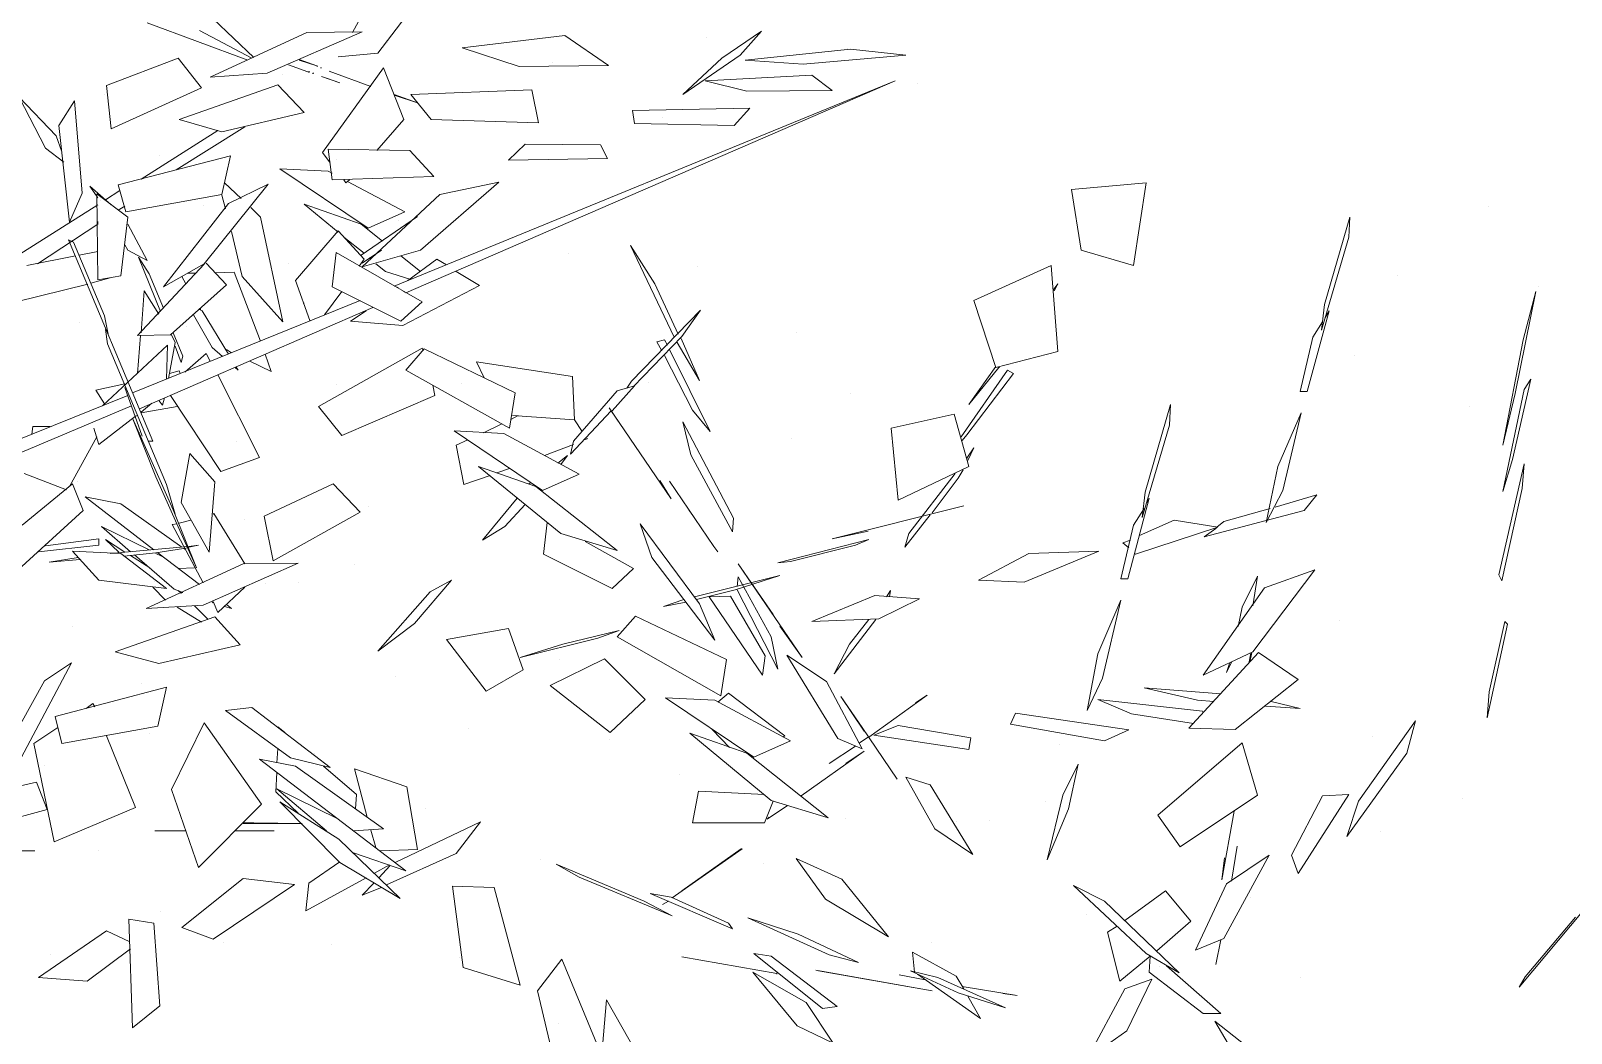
# Model space of a CAD drawing. Header units: metres. Extents: x 42 to 199, y -121 to 268.
# Drawn here: x 98.292 to 98.956, y -51.271 to -50.839 of the extents above; entities that cross this region are included whole.
import ezdxf

# ---------------------------------------------------------------- set-up
doc = ezdxf.new("R2010")
doc.units = ezdxf.units.M
doc.header["$LTSCALE"] = 0.3
doc.layers.get('0').update_dxf_attribs({"color": 8})
doc.layers.add('A-LANDSCAPE', color=8, linetype='Continuous', lineweight=5)
doc.layers.add('DA HOUSE ARCH LAYOUT', color=8, linetype='Continuous', lineweight=9)

# ---------------------------------------------------------------- blocks, each defined once
blk = doc.blocks.new('MUSTER_0')
at = {"color": 8, "linetype": 'Continuous', "transparency": 33554585}
for p, q in [((5.6528, -3.5668), (5.6528, -3.5668)), ((5.6923, -3.6123), (5.6923, -3.6123)), ((5.3043, -3.6313), (5.3043, -3.6313)), ((5.8043, -3.6313), (5.8043, -3.6313)), ((5.6328, -3.6383), (5.6328, -3.6383)), ((5.3973, -3.6493), (5.3973, -3.6493)), ((5.2638, -3.6818), (5.2638, -3.6818)), ((5.5648, -3.6858), (5.5648, -3.6858)), ((5.7638, -3.6818), (5.7638, -3.6818)), ((5.3288, -3.7253), (5.3288, -3.7253)), ((5.8288, -3.7253), (5.8288, -3.7253)), ((5.3903, -3.7353), (5.3903, -3.7353)), ((5.6598, -3.7358), (5.6598, -3.7358)), ((5.8113, -3.7838), (5.8113, -3.7838)), ((5.8793, -3.8188), (5.8793, -3.8188)), ((5.7478, -3.8353), (5.7478, -3.8353)), ((5.7078, -3.8393), (5.7078, -3.8393)), ((5.7723, -3.8678), (5.7723, -3.8678)), ((5.8643, -3.8778), (5.8643, -3.8778)), ((5.7803, -3.8888), (5.7803, -3.8888)), ((5.8033, -3.9608), (5.8033, -3.9608)), ((5.5493, -4.0133), (5.5493, -4.0133)), ((5.8508, -4.0043), (5.8508, -4.0043)), ((5.5268, -4.0523), (5.5268, -4.0523)), ((5.3118, -4.0783), (5.3118, -4.0783)), ((5.5693, -4.0808), (5.5693, -4.0808)), ((5.8118, -4.0783), (5.8118, -4.0783)), ((5.4998, -4.1013), (5.4998, -4.1013)), ((5.9998, -4.1013), (5.9998, -4.1013)), ((5.6923, -4.1123), (5.6923, -4.1123)), ((5.3043, -4.1313), (5.3043, -4.1313)), ((5.6328, -4.1383), (5.6328, -4.1383)), ((5.8043, -4.1313), (5.8043, -4.1313)), ((5.8973, -4.1493), (5.8973, -4.1493)), ((5.4788, -4.1798), (5.4788, -4.1798)), ((5.7638, -4.1818), (5.7638, -4.1818)), ((5.9788, -4.1798), (5.9788, -4.1798)), ((5.5648, -4.1858), (5.5648, -4.1858)), ((5.3288, -4.2253), (5.3288, -4.2253)), ((5.3903, -4.2353), (5.3903, -4.2353)), ((5.6598, -4.2358), (5.6598, -4.2358)), ((5.8288, -4.2253), (5.8288, -4.2253)), ((5.8903, -4.2353), (5.8903, -4.2353)), ((5.5813, -4.2438), (5.5813, -4.2438)), ((5.4993, -4.2658), (5.4993, -4.2658)), ((5.9993, -4.2658), (5.9993, -4.2658)), ((5.8113, -4.2838), (5.8113, -4.2838)), ((5.6068, -4.3063), (5.6068, -4.3063)), ((5.3793, -4.3188), (5.3793, -4.3188)), ((5.8793, -4.3188), (5.8793, -4.3188)), ((5.5218, -4.3358), (5.5218, -4.3358)), ((5.7078, -4.3393), (5.7078, -4.3393)), ((5.7478, -4.3353), (5.7478, -4.3353)), ((6.0218, -4.3358), (6.0218, -4.3358)), ((5.7723, -4.3678), (5.7723, -4.3678)), ((5.5158, -4.3833), (5.5158, -4.3833)), ((5.8643, -4.3778), (5.8643, -4.3778)), ((6.0158, -4.3833), (6.0158, -4.3833)), ((5.6353, -4.3868), (5.6353, -4.3868)), ((5.7803, -4.3888), (5.7803, -4.3888)), ((5.7433, -4.4168), (5.7433, -4.4168)), ((5.4033, -4.4303), (5.4033, -4.4303)), ((5.9033, -4.4303), (5.9033, -4.4303)), ((5.4903, -4.4373), (5.4903, -4.4373)), ((5.5683, -4.4448), (5.5683, -4.4448)), ((5.6948, -4.4388), (5.6948, -4.4388)), ((5.9903, -4.4373), (5.9903, -4.4373)), ((6.0683, -4.4448), (6.0683, -4.4448)), ((5.8728, -4.4468), (5.8728, -4.4468)), ((5.8033, -4.4608), (5.8033, -4.4608)), ((5.4473, -4.4908), (5.4473, -4.4908)), ((5.6318, -4.4968), (5.6318, -4.4968)), ((5.9473, -4.4908), (5.9473, -4.4908)), ((5.7103, -4.5038), (5.7103, -4.5038)), ((5.8508, -4.5043), (5.8508, -4.5043)), ((5.5493, -4.5133), (5.5493, -4.5133)), ((5.7563, -4.5328), (5.7563, -4.5328)), ((5.5268, -4.5523), (5.5268, -4.5523)), ((5.6528, -4.5668), (5.6528, -4.5668)), ((5.5693, -4.5808), (5.5693, -4.5808)), ((5.4998, -4.6013), (5.4998, -4.6013))]:
    blk.add_line(p, q, dxfattribs=at)
blk = doc.blocks.new('02PTRX29')
at = {"color": 8, "linetype": 'Continuous', "transparency": 33554572}
for p, q in [((-0.23359, 0.1618), (-0.22714, 0.14978)), ((-0.23208, 0.14574), (-0.241, 0.15737)), ((-0.19982, 0.15244), (-0.20779, 0.14485)), ((-0.18691, 0.15168), (-0.20665, 0.14434)), ((-0.29944, 0.14472), (-0.30722, 0.15004)), ((-0.30722, 0.15004), (-0.30305, 0.14536)), ((-0.2687, 0.14915), (-0.27724, 0.14333)), ((-0.24859, 0.14675), (-0.2687, 0.14915)), ((-0.22904, 0.14991), (-0.21044, 0.14181)), ((-0.21822, 0.14978), (-0.22904, 0.14991)), ((-0.19925, 0.14105), (-0.21822, 0.14978)), ((-0.20741, 0.14472), (-0.19716, 0.15016)), ((-0.32468, 0.14649), (-0.3355, 0.14536)), ((-0.3355, 0.14536), (-0.31538, 0.14359)), ((-0.304, 0.14434), (-0.32468, 0.14649)), ((-0.30305, 0.14536), (-0.29185, 0.13764)), ((-0.25978, 0.14308), (-0.24859, 0.14675)), ((-0.2243, 0.14498), (-0.23208, 0.14574)), ((-0.304, 0.14434), (-0.31538, 0.14359)), ((-0.29185, 0.13764), (-0.29944, 0.14472)), ((-0.27724, 0.14333), (-0.25978, 0.14308)), ((-0.23322, 0.14283), (-0.2372, 0.13271)), ((-0.22126, 0.12625), (-0.23322, 0.14283)), ((-0.22259, 0.14219), (-0.23075, 0.13916)), ((-0.22107, 0.14283), (-0.22107, 0.14283)), ((-0.22107, 0.14283), (-0.22088, 0.14283)), ((-0.22031, 0.14308), (-0.22012, 0.14321)), ((-0.22031, 0.14308), (-0.22031, 0.14308)), ((-0.22012, 0.14321), (-0.21671, 0.14447)), ((-0.22012, 0.14321), (-0.21671, 0.14434)), ((-0.21936, 0.14181), (-0.21955, 0.14181)), ((-0.21936, 0.14181), (-0.21936, 0.14169)), ((-0.21936, 0.14169), (-0.21936, 0.14181)), ((-0.2186, 0.14207), (-0.21879, 0.14207)), ((-0.21879, 0.14207), (-0.2186, 0.14207)), ((-0.21841, 0.14207), (-0.2186, 0.14207)), ((-0.2186, 0.14207), (-0.2186, 0.14194)), ((-0.21462, 0.14346), (-0.21841, 0.14207)), ((-0.19925, 0.14105), (-0.21044, 0.14181)), ((-0.19754, 0.1389), (-0.19299, 0.14472)), ((-0.19299, 0.14472), (-0.17894, 0.13941)), ((-0.2353, 0.10007), (-0.33341, 0.1403)), ((-0.33341, 0.1403), (-0.23758, 0.0988)), ((-0.32107, 0.1384), (-0.31709, 0.14143)), ((-0.31709, 0.14143), (-0.29622, 0.1403)), ((-0.30438, 0.13827), (-0.29622, 0.1403)), ((-0.22468, 0.13992), (-0.22107, 0.14118)), ((-0.22202, 0.1408), (-0.22468, 0.13992)), ((-0.21253, 0.13954), (-0.21765, 0.1341)), ((-0.21253, 0.13954), (-0.19318, 0.13271)), ((-0.17989, 0.13093), (-0.19754, 0.1389)), ((-0.17894, 0.13941), (-0.17989, 0.13093)), ((-0.30438, 0.13827), (-0.32107, 0.1384)), ((-0.26225, 0.13852), (-0.26358, 0.13207)), ((-0.23853, 0.13764), (-0.26225, 0.13852)), ((-0.24251, 0.13271), (-0.23853, 0.13764)), ((-0.2353, 0.13764), (-0.23986, 0.13599)), ((-0.23986, 0.13599), (-0.2353, 0.13751)), ((-0.17268, 0.13637), (-0.1742, 0.11828)), ((-0.17268, 0.13637), (-0.16965, 0.13157)), ((-0.16908, 0.12954), (-0.16187, 0.13713)), ((-0.16187, 0.13713), (-0.16699, 0.12714)), ((-0.28198, 0.13448), (-0.30494, 0.13498)), ((-0.30191, 0.13157), (-0.30494, 0.13498)), ((-0.28198, 0.13448), (-0.28236, 0.13195)), ((-0.21765, 0.1341), (-0.20153, 0.1303)), ((-0.28236, 0.13195), (-0.30191, 0.13157)), ((-0.26358, 0.13207), (-0.24251, 0.13271)), ((-0.2372, 0.13271), (-0.23189, 0.12663)), ((-0.19261, 0.12284), (-0.20608, 0.13131)), ((-0.19318, 0.13271), (-0.20153, 0.1303)), ((-0.20058, 0.13055), (-0.20077, 0.13055)), ((-0.20077, 0.13055), (-0.18578, 0.12107)), ((-0.17173, 0.11259), (-0.16965, 0.13157)), ((-0.27572, 0.12777), (-0.27705, 0.12512)), ((-0.26092, 0.1279), (-0.27572, 0.12777)), ((-0.25769, 0.12474), (-0.26092, 0.1279)), ((-0.2224, 0.12689), (-0.23834, 0.12663)), ((-0.22316, 0.12094), (-0.2224, 0.12689)), ((-0.16699, 0.12714), (-0.17059, 0.12436)), ((-0.17021, 0.12638), (-0.16908, 0.12954)), ((-0.27705, 0.12512), (-0.25769, 0.12474)), ((-0.24308, 0.12157), (-0.23834, 0.12663)), ((-0.22278, 0.12423), (-0.22126, 0.12625)), ((-0.20323, 0.12562), (-0.18122, 0.11993)), ((-0.20153, 0.11803), (-0.20323, 0.12562)), ((-0.24308, 0.12157), (-0.22316, 0.12094)), ((-0.21291, 0.12309), (-0.23018, 0.11145)), ((-0.22581, 0.12031), (-0.22657, 0.12094)), ((-0.22581, 0.12031), (-0.22543, 0.12094)), ((-0.22316, 0.12221), (-0.2224, 0.12258)), ((-0.2224, 0.12258), (-0.21291, 0.12309)), ((-0.18578, 0.12107), (-0.18615, 0.12119)), ((-0.38256, 0.12031), (-0.36794, 0.11904)), ((-0.38009, 0.10411), (-0.38256, 0.12031)), ((-0.36984, 0.10715), (-0.36794, 0.11904)), ((-0.2558, 0.12043), (-0.24422, 0.11803)), ((-0.2558, 0.12043), (-0.24043, 0.10715)), ((-0.22904, 0.10386), (-0.24422, 0.11803)), ((-0.23739, 0.11462), (-0.22619, 0.12056)), ((-0.20285, 0.11626), (-0.21063, 0.12005)), ((-0.21063, 0.12005), (-0.19811, 0.10449)), ((-0.20209, 0.12031), (-0.20532, 0.11727)), ((-0.20228, 0.11525), (-0.20153, 0.1179)), ((-0.18274, 0.11462), (-0.20153, 0.11803)), ((-0.18312, 0.1136), (-0.17705, 0.11816)), ((-0.18122, 0.11993), (-0.18274, 0.11462)), ((-0.17875, 0.11702), (-0.1816, 0.11879)), ((-0.17572, 0.11968), (-0.17989, 0.11601)), ((-0.17724, 0.1174), (-0.17572, 0.11968)), ((-0.17705, 0.11816), (-0.17724, 0.10133)), ((-0.1742, 0.11828), (-0.17173, 0.11259)), ((-0.21765, 0.11613), (-0.22885, 0.11221)), ((-0.2243, 0.11069), (-0.21765, 0.11613)), ((-0.20722, 0.1155), (-0.20912, 0.1136)), ((-0.19014, 0.09994), (-0.20285, 0.11626)), ((-0.18122, 0.11499), (-0.18255, 0.11575)), ((-0.1279, 0.08489), (-0.17724, 0.11601)), ((-0.42222, 0.10968), (-0.42241, 0.1136)), ((-0.42241, 0.1136), (-0.41747, 0.09652)), ((-0.23986, 0.11373), (-0.22885, 0.10614)), ((-0.23018, 0.11145), (-0.23739, 0.11462)), ((-0.22885, 0.11221), (-0.23303, 0.10892)), ((-0.20912, 0.1136), (-0.21348, 0.09311)), ((-0.18312, 0.11221), (-0.18691, 0.10513)), ((-0.18179, 0.10209), (-0.18312, 0.1136)), ((-0.17724, 0.11221), (-0.17724, 0.11272)), ((-0.16547, 0.10449), (-0.17724, 0.11221)), ((-0.4169, 0.09146), (-0.42222, 0.10968)), ((-0.22942, 0.10538), (-0.2243, 0.11095)), ((-0.22942, 0.10652), (-0.22543, 0.10968)), ((-0.2243, 0.11095), (-0.21595, 0.10121)), ((-0.20551, 0.10196), (-0.20342, 0.11082)), ((-0.17154, 0.10918), (-0.18805, 0.06971)), ((-0.17856, 0.09425), (-0.17249, 0.10867)), ((-0.17249, 0.10867), (-0.17154, 0.10918)), ((-0.36984, 0.10715), (-0.38009, 0.10411)), ((-0.2816, 0.10804), (-0.29014, 0.09007)), ((-0.28635, 0.10057), (-0.2816, 0.10804)), ((-0.24081, 0.09703), (-0.22392, 0.10665)), ((-0.24043, 0.10715), (-0.22904, 0.10386)), ((-0.23663, 0.10601), (-0.24043, 0.10298)), ((-0.23284, 0.10715), (-0.22904, 0.10462)), ((-0.23075, 0.10538), (-0.23037, 0.10563)), ((-0.22392, 0.10665), (-0.22316, 0.09994)), ((-0.18957, 0.09513), (-0.18521, 0.10576)), ((-0.18521, 0.10576), (-0.18729, 0.10247)), ((-0.18312, 0.10715), (-0.18691, 0.10513)), ((-0.18255, 0.10816), (-0.18312, 0.10715)), ((-0.17724, 0.1069), (-0.17363, 0.10614)), ((-0.16338, 0.10411), (-0.17287, 0.10601)), ((-0.36529, 0.08729), (-0.36396, 0.10411)), ((-0.34878, 0.09728), (-0.36396, 0.10411)), ((-0.24745, 0.10298), (-0.252, 0.10019)), ((-0.24365, 0.10538), (-0.24555, 0.10424)), ((-0.24365, 0.10538), (-0.23796, 0.10121)), ((-0.23834, 0.10146), (-0.23359, 0.10298)), ((-0.23359, 0.10298), (-0.2317, 0.10449)), ((-0.22847, 0.10399), (-0.22942, 0.10538)), ((-0.20399, 0.10285), (-0.20912, 0.08931)), ((-0.20399, 0.10285), (-0.2002, 0.10272)), ((-0.20247, 0.10032), (-0.19849, 0.10462)), ((-0.19811, 0.10449), (-0.19014, 0.09994)), ((-0.19811, 0.10449), (-0.19811, 0.10437)), ((-0.19811, 0.10437), (-0.18502, 0.09045)), ((-0.1964, 0.1026), (-0.19488, 0.1026)), ((-0.36453, 0.09918), (-0.36529, 0.10057)), ((-0.36529, 0.10057), (-0.36434, 0.09931)), ((-0.2909, 0.09071), (-0.28635, 0.10057)), ((-0.23701, 0.09235), (-0.252, 0.10019)), ((-0.22316, 0.09994), (-0.23663, 0.09324)), ((-0.23568, 0.09994), (-0.23606, 0.09981)), ((-0.21595, 0.10121), (-0.21879, 0.09336)), ((-0.21348, 0.09311), (-0.20551, 0.10196)), ((-0.19147, 0.09058), (-0.20247, 0.10032)), ((-0.1945, 0.10057), (-0.19374, 0.10196)), ((-0.18729, 0.10247), (-0.19014, 0.09577)), ((-0.18179, 0.10209), (-0.17724, 0.10133)), ((-0.1797, 0.10171), (-0.17591, 0.1007)), ((-0.1797, 0.10171), (-0.1797, 0.10171)), ((-0.17534, 0.10045), (-0.1613, 0.09703)), ((-0.45485, 0.07907), (-0.45884, 0.09905)), ((-0.45884, 0.09905), (-0.45637, 0.08957)), ((-0.35314, 0.08413), (-0.34878, 0.09728)), ((-0.23663, 0.09324), (-0.24081, 0.09703)), ((-0.2372, 0.09905), (-0.23739, 0.09893)), ((-0.22866, 0.09728), (-0.18407, 0.07919)), ((-0.22164, 0.0945), (-0.22506, 0.09905)), ((-0.21765, 0.09678), (-0.21746, 0.09678)), ((-0.18919, 0.09463), (-0.18634, 0.09918)), ((-0.18634, 0.09918), (-0.18578, 0.09096)), ((-0.41406, 0.07945), (-0.41842, 0.09526)), ((-0.41842, 0.09526), (-0.41766, 0.09399)), ((-0.41747, 0.09652), (-0.4169, 0.09146)), ((-0.29166, 0.0902), (-0.29527, 0.09539)), ((-0.29527, 0.09539), (-0.28179, 0.08147)), ((-0.1854, 0.07603), (-0.23113, 0.09589)), ((-0.2298, 0.09526), (-0.22676, 0.09324)), ((-0.20285, 0.08678), (-0.19773, 0.09526)), ((-0.19602, 0.0945), (-0.19963, 0.08805)), ((-0.19773, 0.09526), (-0.19716, 0.09551)), ((-0.19735, 0.09539), (-0.19735, 0.09564)), ((-0.17932, 0.09071), (-0.17856, 0.09425)), ((-0.41709, 0.09311), (-0.41519, 0.09007)), ((-0.22676, 0.09324), (-0.23701, 0.09235)), ((-0.19204, 0.09096), (-0.19393, 0.0864)), ((-0.19242, 0.08906), (-0.19166, 0.09058)), ((-0.18502, 0.09045), (-0.19147, 0.09058)), ((-0.17913, 0.08881), (-0.17875, 0.09159)), ((-0.45637, 0.08957), (-0.45239, 0.06895)), ((-0.41519, 0.09007), (-0.41273, 0.07945)), ((-0.29716, 0.0716), (-0.28919, 0.08767)), ((-0.29508, 0.0816), (-0.29147, 0.08982)), ((-0.29071, 0.08906), (-0.29508, 0.0816)), ((-0.28217, 0.08046), (-0.29166, 0.0902)), ((-0.28881, 0.08855), (-0.28825, 0.08957)), ((-0.28673, 0.08919), (-0.28825, 0.08957)), ((-0.28768, 0.08742), (-0.28673, 0.08919)), ((-0.25902, 0.07919), (-0.24118, 0.0878)), ((-0.24118, 0.0878), (-0.23758, 0.08362)), ((-0.241, 0.08742), (-0.24081, 0.08792)), ((-0.24081, 0.08792), (-0.2205, 0.07654)), ((-0.20247, 0.08767), (-0.20342, 0.08704)), ((-0.19963, 0.08805), (-0.20171, 0.08628)), ((-0.19356, 0.08514), (-0.19242, 0.0883)), ((-0.19109, 0.08198), (-0.19242, 0.08906)), ((-0.17818, 0.07666), (-0.1909, 0.08855)), ((-0.1909, 0.08855), (-0.19071, 0.08185)), ((-0.19071, 0.06123), (-0.17913, 0.08881)), ((-0.18559, 0.09045), (-0.18502, 0.08299)), ((-0.35314, 0.08413), (-0.36529, 0.08729)), ((-0.28825, 0.08653), (-0.29375, 0.07578)), ((-0.25143, 0.08527), (-0.27022, 0.08236)), ((-0.25295, 0.0821), (-0.25143, 0.08527)), ((-0.21006, 0.08678), (-0.2112, 0.08337)), ((-0.20703, 0.08539), (-0.2112, 0.08337)), ((-0.19849, 0.08691), (-0.19925, 0.08539)), ((-0.19431, 0.08324), (-0.19849, 0.08691)), ((-0.19356, 0.08514), (-0.19393, 0.0864)), ((-0.45789, 0.08185), (-0.45429, 0.06616)), ((-0.45789, 0.08185), (-0.45656, 0.07983)), ((-0.35542, 0.08362), (-0.35656, 0.08299)), ((-0.34745, 0.07097), (-0.35656, 0.08299)), ((-0.34631, 0.07059), (-0.35542, 0.08362)), ((-0.35371, 0.08413), (-0.3539, 0.08425)), ((-0.35371, 0.08413), (-0.34783, 0.07692)), ((-0.34783, 0.07692), (-0.35314, 0.08438)), ((-0.28084, 0.08008), (-0.28179, 0.08147)), ((-0.2706, 0.07388), (-0.27022, 0.08236)), ((-0.25788, 0.07224), (-0.23758, 0.08362)), ((-0.20077, 0.08274), (-0.20893, 0.06654)), ((-0.20437, 0.08425), (-0.20475, 0.08362)), ((-0.20418, 0.08413), (-0.20475, 0.08362)), ((-0.19318, 0.08349), (-0.19337, 0.08299)), ((-0.19128, 0.08299), (-0.19318, 0.08349)), ((-0.45239, 0.05984), (-0.45656, 0.07983)), ((-0.45239, 0.06895), (-0.45485, 0.07907)), ((-0.41273, 0.07945), (-0.41406, 0.07945)), ((-0.27895, 0.07957), (-0.28236, 0.08058)), ((-0.28236, 0.08058), (-0.278, 0.07565)), ((-0.27041, 0.06971), (-0.27895, 0.07957)), ((-0.25788, 0.07224), (-0.25902, 0.07919)), ((-0.24327, 0.07869), (-0.24289, 0.08071)), ((-0.22506, 0.07084), (-0.24327, 0.07869)), ((-0.20134, 0.06376), (-0.19147, 0.07869)), ((-0.18596, 0.07072), (-0.18255, 0.08021)), ((-0.00759, 0.00772), (-0.18312, 0.07869)), ((-0.17686, 0.0797), (-0.18255, 0.08096)), ((-0.17686, 0.0797), (-0.17856, 0.07704)), ((-0.38711, 0.07287), (-0.3873, 0.07692)), ((-0.3873, 0.07692), (-0.38237, 0.05971)), ((-0.29716, 0.0716), (-0.29375, 0.07578)), ((-0.28957, 0.05845), (-0.27743, 0.07628)), ((-0.27743, 0.07628), (-0.27914, 0.07363)), ((-0.278, 0.07565), (-0.27781, 0.07565)), ((-0.27781, 0.07565), (-0.26984, 0.06718)), ((-0.2205, 0.07654), (-0.22506, 0.07084)), ((-0.1928, 0.07654), (-0.18578, 0.07527)), ((-0.19033, 0.07818), (-0.18995, 0.07679)), ((-0.18995, 0.07679), (-0.18919, 0.07768)), ((-0.18786, 0.07717), (-0.18578, 0.0754)), ((-0.13947, 0.05794), (-0.18388, 0.07666)), ((-0.40931, 0.06009), (-0.41292, 0.07527)), ((-0.41292, 0.07527), (-0.40836, 0.06477)), ((-0.3818, 0.05478), (-0.38711, 0.07287)), ((-0.34498, 0.07502), (-0.34783, 0.06477)), ((-0.33265, 0.07224), (-0.34498, 0.07502)), ((-0.29185, 0.0735), (-0.30172, 0.05465)), ((-0.29337, 0.06705), (-0.29185, 0.0735)), ((-0.2706, 0.07388), (-0.27212, 0.0716)), ((-0.25845, 0.07477), (-0.2706, 0.07388)), ((-0.25826, 0.07401), (-0.25959, 0.07477)), ((-0.25276, 0.07135), (-0.25637, 0.07312)), ((-0.18407, 0.07426), (-0.19204, 0.0563)), ((-0.18407, 0.07426), (-0.18862, 0.06275)), ((-0.18502, 0.07489), (-0.18502, 0.07477)), ((-0.18502, 0.07477), (-0.18464, 0.07464)), ((-0.18464, 0.07464), (-0.17743, 0.06907)), ((-0.16452, 0.07261), (-0.16794, 0.07261)), ((-0.16433, 0.0711), (-0.16452, 0.07261)), ((-0.34745, 0.07097), (-0.3465, 0.06983)), ((-0.33265, 0.07224), (-0.33398, 0.05819)), ((-0.27306, 0.07021), (-0.27306, 0.07034)), ((-0.27306, 0.07021), (-0.2725, 0.06996)), ((-0.25675, 0.07122), (-0.27155, 0.06325)), ((-0.26984, 0.06718), (-0.27041, 0.06971)), ((-0.26434, 0.06009), (-0.24707, 0.07173)), ((-0.25675, 0.07122), (-0.24707, 0.07173)), ((-0.24745, 0.06895), (-0.24972, 0.06996)), ((-0.18805, 0.06971), (-0.1871, 0.06971)), ((-0.17743, 0.06907), (-0.17648, 0.07224)), ((-0.17705, 0.07059), (-0.17173, 0.06085)), ((-0.34878, 0.06844), (-0.34745, 0.06642)), ((-0.34764, 0.06591), (-0.34878, 0.06844)), ((-0.30153, 0.05199), (-0.29337, 0.06705)), ((-0.26472, 0.06692), (-0.27041, 0.06907)), ((-0.26737, 0.0654), (-0.26927, 0.06692)), ((-0.26927, 0.06692), (-0.26794, 0.06515)), ((-0.24897, 0.06123), (-0.24745, 0.06895)), ((-0.20134, 0.06376), (-0.20893, 0.06654)), ((-0.2002, 0.06174), (-0.19526, 0.0673)), ((-0.19356, 0.05769), (-0.19526, 0.0673)), ((-0.45163, 0.04352), (-0.45656, 0.06528)), ((-0.45656, 0.06528), (-0.45618, 0.06047)), ((-0.45429, 0.06616), (-0.45239, 0.05984)), ((-0.40836, 0.06477), (-0.40609, 0.05377)), ((-0.33398, 0.05819), (-0.34783, 0.06477)), ((-0.34669, 0.06414), (-0.34574, 0.06249)), ((-0.34517, 0.06338), (-0.33606, 0.05161)), ((-0.26794, 0.05161), (-0.25181, 0.06477)), ((-0.25181, 0.06477), (-0.26301, 0.06085)), ((-0.25542, 0.06351), (-0.25788, 0.06439)), ((-0.17116, 0.06022), (-0.16281, 0.06338)), ((-0.45618, 0.06047), (-0.4522, 0.04238)), ((-0.34574, 0.06249), (-0.34062, 0.05566)), ((-0.29792, 0.04908), (-0.28919, 0.06186)), ((-0.2873, 0.06199), (-0.28957, 0.05845)), ((-0.26301, 0.06085), (-0.27895, 0.04833)), ((-0.27155, 0.06325), (-0.26434, 0.06009)), ((-0.26358, 0.06034), (-0.26377, 0.06047)), ((-0.26168, 0.06136), (-0.26206, 0.06161)), ((-0.25409, 0.063), (-0.24897, 0.06123)), ((-0.22335, 0.06136), (-0.22866, 0.05579)), ((-0.22335, 0.06136), (-0.20987, 0.05503)), ((-0.2002, 0.06174), (-0.19906, 0.04795)), ((-0.18862, 0.06275), (-0.19659, 0.04491)), ((-0.19242, 0.05541), (-0.19071, 0.06123)), ((-0.17439, 0.05617), (-0.1723, 0.06136)), ((-0.1723, 0.06136), (-0.16243, 0.05326)), ((-0.41349, 0.05617), (-0.41595, 0.05921)), ((-0.40779, 0.0568), (-0.41595, 0.05921)), ((-0.40609, 0.05377), (-0.40931, 0.06009)), ((-0.37895, 0.04276), (-0.38313, 0.05857)), ((-0.38313, 0.05857), (-0.38275, 0.05769)), ((-0.38237, 0.05971), (-0.3818, 0.05478)), ((-0.2594, 0.05857), (-0.25257, 0.05035)), ((-0.19906, 0.04795), (-0.19356, 0.05769)), ((-0.19374, 0.04896), (-0.18179, 0.05743)), ((-0.17477, 0.05883), (-0.18824, 0.04845)), ((-0.18179, 0.05743), (-0.17477, 0.05883)), ((-0.41349, 0.05617), (-0.39394, 0.05098)), ((-0.39774, 0.05402), (-0.40685, 0.05655)), ((-0.38218, 0.05655), (-0.38009, 0.05326)), ((-0.34688, 0.05705), (-0.32107, 0.0506)), ((-0.33531, 0.04896), (-0.34024, 0.05528)), ((-0.30172, 0.05465), (-0.30153, 0.05199)), ((-0.29299, 0.0563), (-0.29356, 0.05541)), ((-0.25694, 0.05301), (-0.26092, 0.05731)), ((-0.21158, 0.0463), (-0.22866, 0.05579)), ((-0.20987, 0.05503), (-0.21158, 0.0463)), ((-0.20001, 0.05554), (-0.20608, 0.04567)), ((-0.19982, 0.05541), (-0.20001, 0.05554)), ((-0.19204, 0.0563), (-0.19659, 0.04491)), ((-0.16168, 0.04453), (-0.17439, 0.05617)), ((-0.39641, 0.05288), (-0.39774, 0.05402)), ((-0.38806, 0.05427), (-0.3966, 0.05288)), ((-0.38047, 0.04757), (-0.3966, 0.05288)), ((-0.39622, 0.05263), (-0.39641, 0.05288)), ((-0.39394, 0.05098), (-0.39622, 0.05263)), ((-0.38806, 0.05427), (-0.38123, 0.05124)), ((-0.38009, 0.05326), (-0.37762, 0.04276)), ((-0.33606, 0.05161), (-0.33531, 0.04896)), ((-0.32107, 0.0506), (-0.3281, 0.05212)), ((-0.2835, 0.05351), (-0.29508, 0.03783)), ((-0.28578, 0.04693), (-0.2835, 0.05351)), ((-0.26794, 0.05161), (-0.27895, 0.04833)), ((-0.26453, 0.04757), (-0.26528, 0.05377)), ((-0.25257, 0.05035), (-0.25694, 0.05301)), ((-0.19185, 0.05339), (-0.19792, 0.042)), ((-0.19318, 0.05364), (-0.19545, 0.05427)), ((-0.1928, 0.05351), (-0.19185, 0.05339)), ((-0.18729, 0.04845), (-0.17799, 0.05301)), ((-0.18369, 0.04807), (-0.17799, 0.05301)), ((-0.37952, 0.05035), (-0.378, 0.04984)), ((-0.37914, 0.04883), (-0.378, 0.04984)), ((-0.32828, 0.05048), (-0.32563, 0.04934)), ((-0.31045, 0.04592), (-0.32828, 0.05048)), ((-0.32563, 0.04934), (-0.31291, 0.04617)), ((-0.29868, 0.04807), (-0.29792, 0.04908)), ((-0.27269, 0.0501), (-0.28217, 0.04478)), ((-0.19697, 0.04934), (-0.19507, 0.04908)), ((-0.19507, 0.04896), (-0.19697, 0.04934)), ((-0.19488, 0.04908), (-0.1797, 0.04769)), ((-0.18862, 0.04782), (-0.19488, 0.04883)), ((-0.1945, 0.04845), (-0.19412, 0.04871)), ((-0.18255, 0.04795), (-0.17875, 0.05048)), ((-0.17875, 0.05048), (-0.18141, 0.04795)), ((-0.17743, 0.04934), (-0.17743, 0.0506)), ((-0.17743, 0.0506), (-0.16699, 0.04921)), ((-0.17743, 0.04934), (-0.16566, 0.04807)), ((-0.38047, 0.04757), (-0.38028, 0.04769)), ((-0.37326, 0.0482), (-0.35865, 0.04213)), ((-0.3596, 0.04769), (-0.37326, 0.0482)), ((-0.3596, 0.04769), (-0.34973, 0.04251)), ((-0.30267, 0.04567), (-0.31519, 0.02733)), ((-0.31291, 0.04617), (-0.31045, 0.04592)), ((-0.3095, 0.0358), (-0.30267, 0.04567)), ((-0.28578, 0.04693), (-0.29811, 0.03074)), ((-0.278, 0.04086), (-0.26453, 0.04757)), ((-0.2057, 0.04567), (-0.21652, 0.0458)), ((-0.21652, 0.0458), (-0.19792, 0.03757)), ((-0.18672, 0.03694), (-0.2057, 0.04567)), ((-0.189, 0.04782), (-0.19716, 0.04162)), ((-0.18445, 0.04744), (-0.19223, 0.04074)), ((-0.18179, 0.04769), (-0.19071, 0.04086)), ((-0.18862, 0.04769), (-0.18976, 0.04719)), ((-0.18862, 0.04782), (-0.18236, 0.04719)), ((-0.18748, 0.04491), (-0.18369, 0.04731)), ((-0.1723, 0.0482), (-0.18179, 0.04769)), ((-0.17743, 0.04251), (-0.1723, 0.0482)), ((-0.16775, 0.04605), (-0.17382, 0.04655)), ((-0.16775, 0.04605), (-0.17344, 0.04693)), ((-0.4522, 0.04238), (-0.45163, 0.04352)), ((-0.40571, 0.04099), (-0.41557, 0.04453)), ((-0.40343, 0.02846), (-0.41557, 0.04453)), ((-0.40438, 0.04327), (-0.40343, 0.03745)), ((-0.40134, 0.03719), (-0.40438, 0.04327)), ((-0.37762, 0.04276), (-0.37895, 0.04276)), ((-0.34973, 0.04251), (-0.35865, 0.04213)), ((-0.3021, 0.04061), (-0.31083, 0.04339)), ((-0.31083, 0.04339), (-0.29413, 0.03922)), ((-0.30912, 0.03137), (-0.30267, 0.04314)), ((-0.30267, 0.04314), (-0.30248, 0.04124)), ((-0.28217, 0.04478), (-0.278, 0.04086)), ((-0.24232, 0.04023), (-0.2465, 0.04251)), ((-0.23929, 0.03403), (-0.2465, 0.04251)), ((-0.19299, 0.04478), (-0.19621, 0.04491)), ((-0.19071, 0.04086), (-0.17743, 0.04251)), ((-0.39375, 0.02391), (-0.40571, 0.04099)), ((-0.33815, 0.03884), (-0.32942, 0.03947)), ((-0.33246, 0.04048), (-0.33227, 0.03922)), ((-0.3317, 0.03922), (-0.33246, 0.04048)), ((-0.32942, 0.03947), (-0.31709, 0.03441)), ((-0.30248, 0.04061), (-0.31045, 0.02505)), ((-0.30798, 0.0277), (-0.30115, 0.03934)), ((-0.29697, 0.03922), (-0.30741, 0.02391)), ((-0.29451, 0.03871), (-0.3021, 0.04061)), ((-0.30115, 0.03934), (-0.29697, 0.03922)), ((-0.24232, 0.04023), (-0.23208, 0.02859)), ((-0.20608, 0.04111), (-0.20077, 0.03618)), ((-0.19223, 0.04074), (-0.19393, 0.0401)), ((-0.19393, 0.0401), (-0.19356, 0.03998)), ((-0.19356, 0.03998), (-0.19299, 0.04048)), ((-0.19052, 0.03858), (-0.18805, 0.04111)), ((-0.40134, 0.03719), (-0.40058, 0.0334)), ((-0.37762, 0.03858), (-0.37402, 0.02328)), ((-0.37307, 0.02808), (-0.37762, 0.03858)), ((-0.33018, 0.03492), (-0.33815, 0.03884)), ((-0.29811, 0.03074), (-0.29508, 0.03783)), ((-0.29242, 0.03821), (-0.28806, 0.03732)), ((-0.28806, 0.03732), (-0.29204, 0.03871)), ((-0.20342, 0.03694), (-0.20247, 0.0377)), ((-0.20209, 0.03732), (-0.20342, 0.03694)), ((-0.20077, 0.03618), (-0.19982, 0.03833)), ((-0.19963, 0.03821), (-0.19982, 0.03808)), ((-0.19887, 0.03479), (-0.19621, 0.03745)), ((-0.19792, 0.03757), (-0.18672, 0.03694)), ((-0.1928, 0.03719), (-0.19754, 0.03428)), ((-0.45277, 0.03441), (-0.45334, 0.0339)), ((-0.45334, 0.0339), (-0.44935, 0.01556)), ((-0.44973, 0.02062), (-0.45277, 0.03441)), ((-0.31709, 0.03441), (-0.33018, 0.03492)), ((-0.32961, 0.03479), (-0.32145, 0.02416)), ((-0.32449, 0.02998), (-0.32828, 0.03479)), ((-0.31519, 0.02733), (-0.31083, 0.03352)), ((-0.30039, 0.02695), (-0.28255, 0.03542)), ((-0.28255, 0.03542), (-0.27895, 0.03137)), ((-0.23208, 0.02859), (-0.23929, 0.03403)), ((-0.20513, 0.02986), (-0.2002, 0.0353)), ((-0.2002, 0.0353), (-0.18065, 0.02846)), ((-0.31045, 0.02505), (-0.30912, 0.03137)), ((-0.27895, 0.03137), (-0.29925, 0.01986)), ((-0.27515, 0.03112), (-0.27933, 0.03264)), ((-0.27933, 0.03264), (-0.26832, 0.02998)), ((-0.25997, 0.02733), (-0.27515, 0.03112)), ((-0.25769, 0.03302), (-0.26054, 0.02492)), ((-0.24555, 0.03087), (-0.25769, 0.03302)), ((-0.25333, 0.02075), (-0.24555, 0.03087)), ((-0.40457, 0.02834), (-0.41235, 0.02302)), ((-0.39091, 0.01354), (-0.40457, 0.02834)), ((-0.40343, 0.02846), (-0.39375, 0.02391)), ((-0.40286, 0.02644), (-0.40324, 0.02834)), ((-0.40267, 0.02619), (-0.40305, 0.02821)), ((-0.37098, 0.01695), (-0.37307, 0.02808)), ((-0.32145, 0.02416), (-0.32449, 0.02998)), ((-0.32221, 0.01151), (-0.31216, 0.02783)), ((-0.31216, 0.02783), (-0.31994, 0.02264)), ((-0.30741, 0.02391), (-0.30798, 0.0277)), ((-0.26832, 0.02998), (-0.25997, 0.02733)), ((-0.18919, 0.02619), (-0.20513, 0.02986)), ((-0.18065, 0.02846), (-0.18919, 0.02619)), ((-0.39831, 0.02442), (-0.39926, 0.02644)), ((-0.39888, 0.02619), (-0.39831, 0.02442)), ((-0.29925, 0.01986), (-0.30039, 0.02695)), ((-0.28445, 0.0191), (-0.27648, 0.02707)), ((-0.27648, 0.02707), (-0.26585, 0.02189)), ((-0.26054, 0.02492), (-0.25333, 0.02075)), ((-0.1668, 0.02277), (-0.17211, 0.02631)), ((-0.17211, 0.02631), (-0.16224, 0.00772)), ((-0.40001, 0.01328), (-0.41235, 0.02302)), ((-0.39717, 0.02024), (-0.38218, 0.02138)), ((-0.38218, 0.02138), (-0.39261, 0.01898)), ((-0.37402, 0.02328), (-0.37098, 0.01695)), ((-0.31994, 0.02264), (-0.32696, 0.00949)), ((-0.26585, 0.02189), (-0.27762, 0.01265)), ((-0.19071, 0.02151), (-0.16889, 0.01581)), ((-0.189, 0.01392), (-0.19071, 0.02151)), ((-0.15712, 0.00531), (-0.1668, 0.02277)), ((-0.44935, 0.01556), (-0.44973, 0.02062)), ((-0.41273, 0.01733), (-0.40704, 0.01872)), ((-0.39261, 0.01898), (-0.39584, 0.01872)), ((-0.39356, 0.01683), (-0.37307, 0.0191)), ((-0.37307, 0.0191), (-0.37971, 0.01632)), ((-0.33739, 0.01847), (-0.33967, 0.01999)), ((-0.32828, 0.01177), (-0.33967, 0.01999)), ((-0.32734, 0.0129), (-0.32278, 0.01974)), ((-0.32278, 0.01974), (-0.32696, 0.01366)), ((-0.29811, 0.01898), (-0.31291, 0.01101)), ((-0.31178, 0.01202), (-0.30077, 0.02037)), ((-0.3057, 0.00784), (-0.28844, 0.01948)), ((-0.30077, 0.02037), (-0.29868, 0.0186)), ((-0.28844, 0.01948), (-0.29811, 0.01898)), ((-0.27762, 0.01265), (-0.28445, 0.0191)), ((-0.17629, 0.01834), (-0.17667, 0.01771)), ((-0.17629, 0.01834), (-0.17496, 0.01733)), ((-0.4059, 0.01784), (-0.41273, 0.01733)), ((-0.39375, 0.01657), (-0.39356, 0.01683)), ((-0.37971, 0.01632), (-0.39185, 0.01442)), ((-0.35694, 0.01645), (-0.37914, 0.01316)), ((-0.35599, 0.0143), (-0.35694, 0.01645)), ((-0.22278, 0.00582), (-0.20741, 0.01758)), ((-0.20228, 0.01695), (-0.215, 0.00772)), ((-0.20741, 0.01758), (-0.20228, 0.01695)), ((-0.16889, 0.01581), (-0.17021, 0.0105)), ((-0.4336, 0.0086), (-0.43531, 0.01493)), ((-0.43531, 0.01493), (-0.42411, -0.00076)), ((-0.40001, 0.01328), (-0.39091, 0.01354)), ((-0.37914, 0.01316), (-0.3744, 0.01101)), ((-0.35599, 0.0143), (-0.3744, 0.01101)), ((-0.34821, 0.01164), (-0.33398, 0.01404)), ((-0.34783, 0.00936), (-0.32923, 0.01214)), ((-0.32923, 0.01214), (-0.33398, 0.01404)), ((-0.32696, 0.01366), (-0.33379, 0.00354)), ((-0.30912, -0.00063), (-0.29318, 0.01252)), ((-0.29318, 0.01252), (-0.30438, 0.0086)), ((-0.29754, 0.01328), (-0.30096, 0.00974)), ((-0.21253, 0.01379), (-0.21386, 0.01265)), ((-0.21253, 0.01379), (-0.21253, 0.01366)), ((-0.21253, 0.01366), (-0.21253, 0.01379)), ((-0.20931, -0.00139), (-0.19811, 0.01455)), ((-0.19811, 0.01455), (-0.19166, 0.00152)), ((-0.17021, 0.0105), (-0.189, 0.01392)), ((-0.16471, 0.0105), (-0.16946, 0.01366)), ((-0.40438, 0.00038), (-0.40134, 0.01063)), ((-0.40134, 0.01063), (-0.38483, -0.00354)), ((-0.34821, 0.01164), (-0.34783, 0.00936)), ((-0.32639, 0.01063), (-0.3281, 0.01177)), ((-0.32696, 0.00949), (-0.32221, 0.01151)), ((-0.32639, 0.01063), (-0.32639, 0.0105)), ((-0.32563, 0.00999), (-0.3205, 0.00658)), ((-0.31291, 0.01101), (-0.3057, 0.00784)), ((-0.31178, 0.01202), (-0.3114, 0.01177)), ((-0.21253, 0.00949), (-0.21234, 0.0067)), ((-0.18464, -0.00202), (-0.17894, 0.01202)), ((-0.16471, 0.0105), (-0.1687, -0.00873)), ((-0.42184, -0.00772), (-0.4336, 0.0086)), ((-0.36927, 0.00645), (-0.36738, -0.00228)), ((-0.36624, 0.00038), (-0.36927, 0.00645)), ((-0.315, 0.00025), (-0.32734, 0.00898)), ((-0.32734, 0.00898), (-0.32373, 0.00658)), ((-0.30438, 0.0086), (-0.32031, -0.00405)), ((-0.30456, 0.00848), (-0.30475, 0.00848)), ((-0.23758, -0.01442), (-0.20893, 0.00746)), ((-0.21595, 0.00607), (-0.23322, -0.0062)), ((-0.22145, 0.00607), (-0.2279, 0.00051)), ((-0.215, 0.00772), (-0.22278, 0.00582)), ((-0.20893, 0.00746), (-0.21595, 0.00607)), ((-0.3355, 0.00392), (-0.34119, -0.0062)), ((-0.34024, 0.0024), (-0.3355, 0.00392)), ((-0.22752, 0.00557), (-0.23777, 0.00202)), ((-0.22999, -0.00392), (-0.22752, 0.00557)), ((-0.21234, 0.00481), (-0.21215, 0.00101)), ((-0.41709, 0.00025), (-0.42222, 0.00051)), ((-0.42222, 0.00051), (-0.41235, -0.01493)), ((-0.41102, -0.01139), (-0.41709, 0.00025)), ((-0.3892, -0.00974), (-0.40438, 0.00038)), ((-0.3632, -0.01227), (-0.36624, 0.00038)), ((-0.34024, 0.0024), (-0.34859, -0.01126)), ((-0.30779, 0.00051), (-0.29489, 0.00114)), ((-0.29489, 0.00114), (-0.29375, -0.00506)), ((-0.23777, 0.00202), (-0.23986, -0.01025)), ((-0.2279, 0.00051), (-0.22771, -0.00228)), ((-0.22411, -0.00417), (-0.21234, 0.00164)), ((-0.22202, -0.00658), (-0.21234, 0.00164)), ((-0.21215, 0.00101), (-0.21652, -0.00316)), ((-0.19166, 0.00152), (-0.19697, -0.01379)), ((-0.16528, 0.00291), (-0.16737, -0.0024)), ((-0.16528, 0.00291), (-0.15902, 0.00152)), ((-0.42411, -0.00076), (-0.42184, -0.00772)), ((-0.39736, -0.01619), (-0.39982, -0.00278)), ((-0.36738, -0.00228), (-0.3632, -0.01227)), ((-0.32031, -0.00405), (-0.30912, -0.00063)), ((-0.30836, -0.0043), (-0.31234, -0.00164)), ((-0.30779, -0.00506), (-0.3095, -0.00076)), ((-0.22468, -0.01278), (-0.21291, -0.00089)), ((-0.21291, -0.00089), (-0.22449, -0.00822)), ((-0.19697, -0.01379), (-0.20931, -0.00139)), ((-0.1687, -0.00873), (-0.18464, -0.00202)), ((-0.16737, -0.0024), (-0.152, -0.00658)), ((-0.38483, -0.00354), (-0.3892, -0.00974)), ((-0.30874, -0.00392), (-0.30836, -0.0043)), ((-0.30779, -0.00506), (-0.29375, -0.00506)), ((-0.25219, -0.00481), (-0.23549, -0.01278)), ((-0.24745, -0.01101), (-0.25219, -0.00481)), ((-0.20779, -0.00506), (-0.21728, -0.00519)), ((-0.21728, -0.00519), (-0.2057, -0.00519)), ((-0.2057, -0.00506), (-0.20779, -0.00506)), ((-0.34859, -0.01126), (-0.34119, -0.0062)), ((-0.23644, -0.01986), (-0.22449, -0.00822)), ((-0.22733, -0.00658), (-0.23322, -0.0062)), ((-0.2317, -0.00987), (-0.23075, -0.00645)), ((-0.20418, -0.00658), (-0.21177, -0.00658)), ((-0.18843, -0.00658), (-0.1945, -0.00658)), ((-0.41235, -0.01493), (-0.41102, -0.01139)), ((-0.39831, -0.01695), (-0.40666, -0.01139)), ((-0.39774, -0.0277), (-0.40666, -0.01139)), ((-0.40039, -0.00961), (-0.39926, -0.01645)), ((-0.39736, -0.01619), (-0.39793, -0.01189)), ((-0.32297, -0.01607), (-0.31405, -0.01202)), ((-0.31975, -0.01999), (-0.31405, -0.01202)), ((-0.30343, -0.01012), (-0.28976, -0.01974)), ((-0.30324, -0.01012), (-0.30343, -0.01012)), ((-0.29166, -0.01834), (-0.30324, -0.01012)), ((-0.24745, -0.01101), (-0.23378, -0.0172)), ((-0.23246, -0.0105), (-0.23986, -0.01025)), ((-0.23758, -0.01442), (-0.22733, -0.01088)), ((-0.15371, -0.0105), (-0.1649, -0.0105)), ((-0.26699, -0.01316), (-0.28426, -0.02037)), ((-0.27155, -0.01569), (-0.26699, -0.01316)), ((-0.22468, -0.01278), (-0.23644, -0.01986)), ((-0.23454, -0.01341), (-0.23227, -0.01581)), ((-0.23132, -0.01493), (-0.23435, -0.01328)), ((-0.2186, -0.01683), (-0.22468, -0.01265)), ((-0.39223, -0.02998), (-0.39831, -0.01695)), ((-0.36832, -0.01733), (-0.38256, -0.03061)), ((-0.3744, -0.02037), (-0.36832, -0.01733)), ((-0.32297, -0.01607), (-0.33208, -0.02733)), ((-0.28976, -0.02328), (-0.27155, -0.01569)), ((-0.25997, -0.03681), (-0.25485, -0.01771)), ((-0.25485, -0.01771), (-0.24669, -0.01746)), ((-0.24669, -0.01746), (-0.24878, -0.0334)), ((-0.23284, -0.01771), (-0.22904, -0.01923)), ((-0.22904, -0.01923), (-0.23132, -0.01683)), ((-0.2298, -0.01581), (-0.21803, -0.02227)), ((-0.21803, -0.02227), (-0.2186, -0.01683)), ((-0.21576, -0.01708), (-0.2057, -0.01594)), ((-0.19982, -0.02783), (-0.21576, -0.01708)), ((-0.2057, -0.01594), (-0.19374, -0.02555)), ((-0.38635, -0.01834), (-0.39129, -0.02429)), ((-0.38901, -0.03441), (-0.3744, -0.02037)), ((-0.37838, -0.02416), (-0.38635, -0.01834)), ((-0.33208, -0.02733), (-0.31975, -0.01999)), ((-0.30153, -0.02581), (-0.2854, -0.01885)), ((-0.30077, -0.02467), (-0.28957, -0.01961)), ((-0.28426, -0.02037), (-0.28976, -0.02328)), ((-0.28957, -0.01961), (-0.2854, -0.01885)), ((-0.28787, -0.021), (-0.289, -0.02037)), ((-0.46833, -0.02201), (-0.45561, -0.03719)), ((-0.45675, -0.03517), (-0.46662, -0.02353)), ((-0.30456, -0.02366), (-0.3205, -0.03087)), ((-0.31443, -0.02682), (-0.30456, -0.02366)), ((-0.18331, -0.02391), (-0.18824, -0.02467)), ((-0.18407, -0.04516), (-0.18331, -0.02391)), ((-0.38464, -0.03011), (-0.39129, -0.02429)), ((-0.37743, -0.03605), (-0.37497, -0.02644)), ((-0.37686, -0.0253), (-0.37497, -0.02644)), ((-0.3262, -0.03239), (-0.31443, -0.02682)), ((-0.30077, -0.02467), (-0.30153, -0.02581)), ((-0.19374, -0.02555), (-0.19982, -0.02783)), ((-0.18824, -0.02467), (-0.18938, -0.04086)), ((-0.1835, -0.02834), (-0.17894, -0.02619)), ((-0.17894, -0.02619), (-0.16566, -0.0353)), ((-0.39223, -0.02998), (-0.39774, -0.0277)), ((-0.39622, -0.03277), (-0.39717, -0.02796)), ((-0.17515, -0.03605), (-0.18369, -0.02973)), ((-0.39717, -0.04238), (-0.38654, -0.03302)), ((-0.38256, -0.03061), (-0.38901, -0.03441)), ((-0.37743, -0.03605), (-0.38332, -0.03112)), ((-0.38313, -0.03428), (-0.38332, -0.03112)), ((-0.34536, -0.03504), (-0.33682, -0.03036)), ((-0.3372, -0.03428), (-0.33682, -0.03036)), ((-0.3262, -0.03239), (-0.3205, -0.03087)), ((-0.30912, -0.03112), (-0.32202, -0.04099)), ((-0.31918, -0.04137), (-0.3057, -0.03061)), ((-0.31026, -0.03454), (-0.29166, -0.03125)), ((-0.3057, -0.03061), (-0.30912, -0.03112)), ((-0.26813, -0.03175), (-0.27534, -0.04908)), ((-0.26813, -0.03175), (-0.26339, -0.03795)), ((-0.45561, -0.03719), (-0.45675, -0.03517)), ((-0.38313, -0.03428), (-0.39375, -0.04238)), ((-0.38369, -0.03567), (-0.37876, -0.0458)), ((-0.37838, -0.03757), (-0.38369, -0.03567)), ((-0.35504, -0.04124), (-0.34176, -0.0353)), ((-0.33777, -0.03466), (-0.35011, -0.04339)), ((-0.34688, -0.03757), (-0.34536, -0.03504)), ((-0.33644, -0.03403), (-0.34574, -0.03833)), ((-0.34176, -0.0353), (-0.33644, -0.03403)), ((-0.31785, -0.0339), (-0.34062, -0.03795)), ((-0.31842, -0.03403), (-0.34062, -0.03795)), ((-0.33929, -0.0358), (-0.33417, -0.03479)), ((-0.30551, -0.03428), (-0.31595, -0.04023)), ((-0.30551, -0.03428), (-0.31424, -0.04478)), ((-0.31026, -0.03441), (-0.31026, -0.03466)), ((-0.31026, -0.03466), (-0.31026, -0.03454)), ((-0.25997, -0.03681), (-0.24878, -0.0334)), ((-0.16566, -0.0353), (-0.17515, -0.03605)), ((-0.37098, -0.05124), (-0.37838, -0.03757)), ((-0.3465, -0.03707), (-0.35732, -0.03884)), ((-0.35447, -0.03846), (-0.35732, -0.03884)), ((-0.34574, -0.03833), (-0.35504, -0.04124)), ((-0.35011, -0.04339), (-0.34764, -0.03896)), ((-0.26661, -0.05174), (-0.26339, -0.03795)), ((-0.31918, -0.04137), (-0.32202, -0.04099)), ((-0.32126, -0.0482), (-0.31595, -0.04023)), ((-0.27686, -0.03972), (-0.28692, -0.05731)), ((-0.2761, -0.04883), (-0.27686, -0.03972)), ((-0.18938, -0.04086), (-0.18407, -0.04516)), ((-0.39603, -0.0439), (-0.41083, -0.05554)), ((-0.39603, -0.0439), (-0.40077, -0.05199)), ((-0.39375, -0.04238), (-0.39717, -0.04238)), ((-0.31424, -0.04478), (-0.32126, -0.0482)), ((-0.37098, -0.05124), (-0.37876, -0.0458))]:
    blk.add_line(p, q, dxfattribs=at)
blk = doc.blocks.new('DA HOUSE ARCH LAYOUT')
at = {"layer": 'A-LANDSCAPE', "color": 8, "lineweight": 35, "transparency": 33554457}
for name, p, xscale, yscale, zscale, rotation in [('MUSTER_0', (5.05033, 12.09684), 0.6306893141900022, 0.6306893141900022, 0.6306893141900022, 251.0061319040827), ('02PTRX29', (0.78382, 9.45848), -2.203045860934945, 2.203045860934944, 2.203045860934944, 359.9999999999996)]:
    blk.add_blockref(name, p, dxfattribs=dict(at, xscale=xscale, yscale=yscale, zscale=zscale, rotation=rotation))

msp = doc.modelspace()

# ---------------------------------------------------------------- block references
at = {"layer": 'DA HOUSE ARCH LAYOUT'}
msp.add_blockref('DA HOUSE ARCH LAYOUT', (97.14618, -60.62802), dxfattribs=at)

doc.saveas('drawing.dxf')
